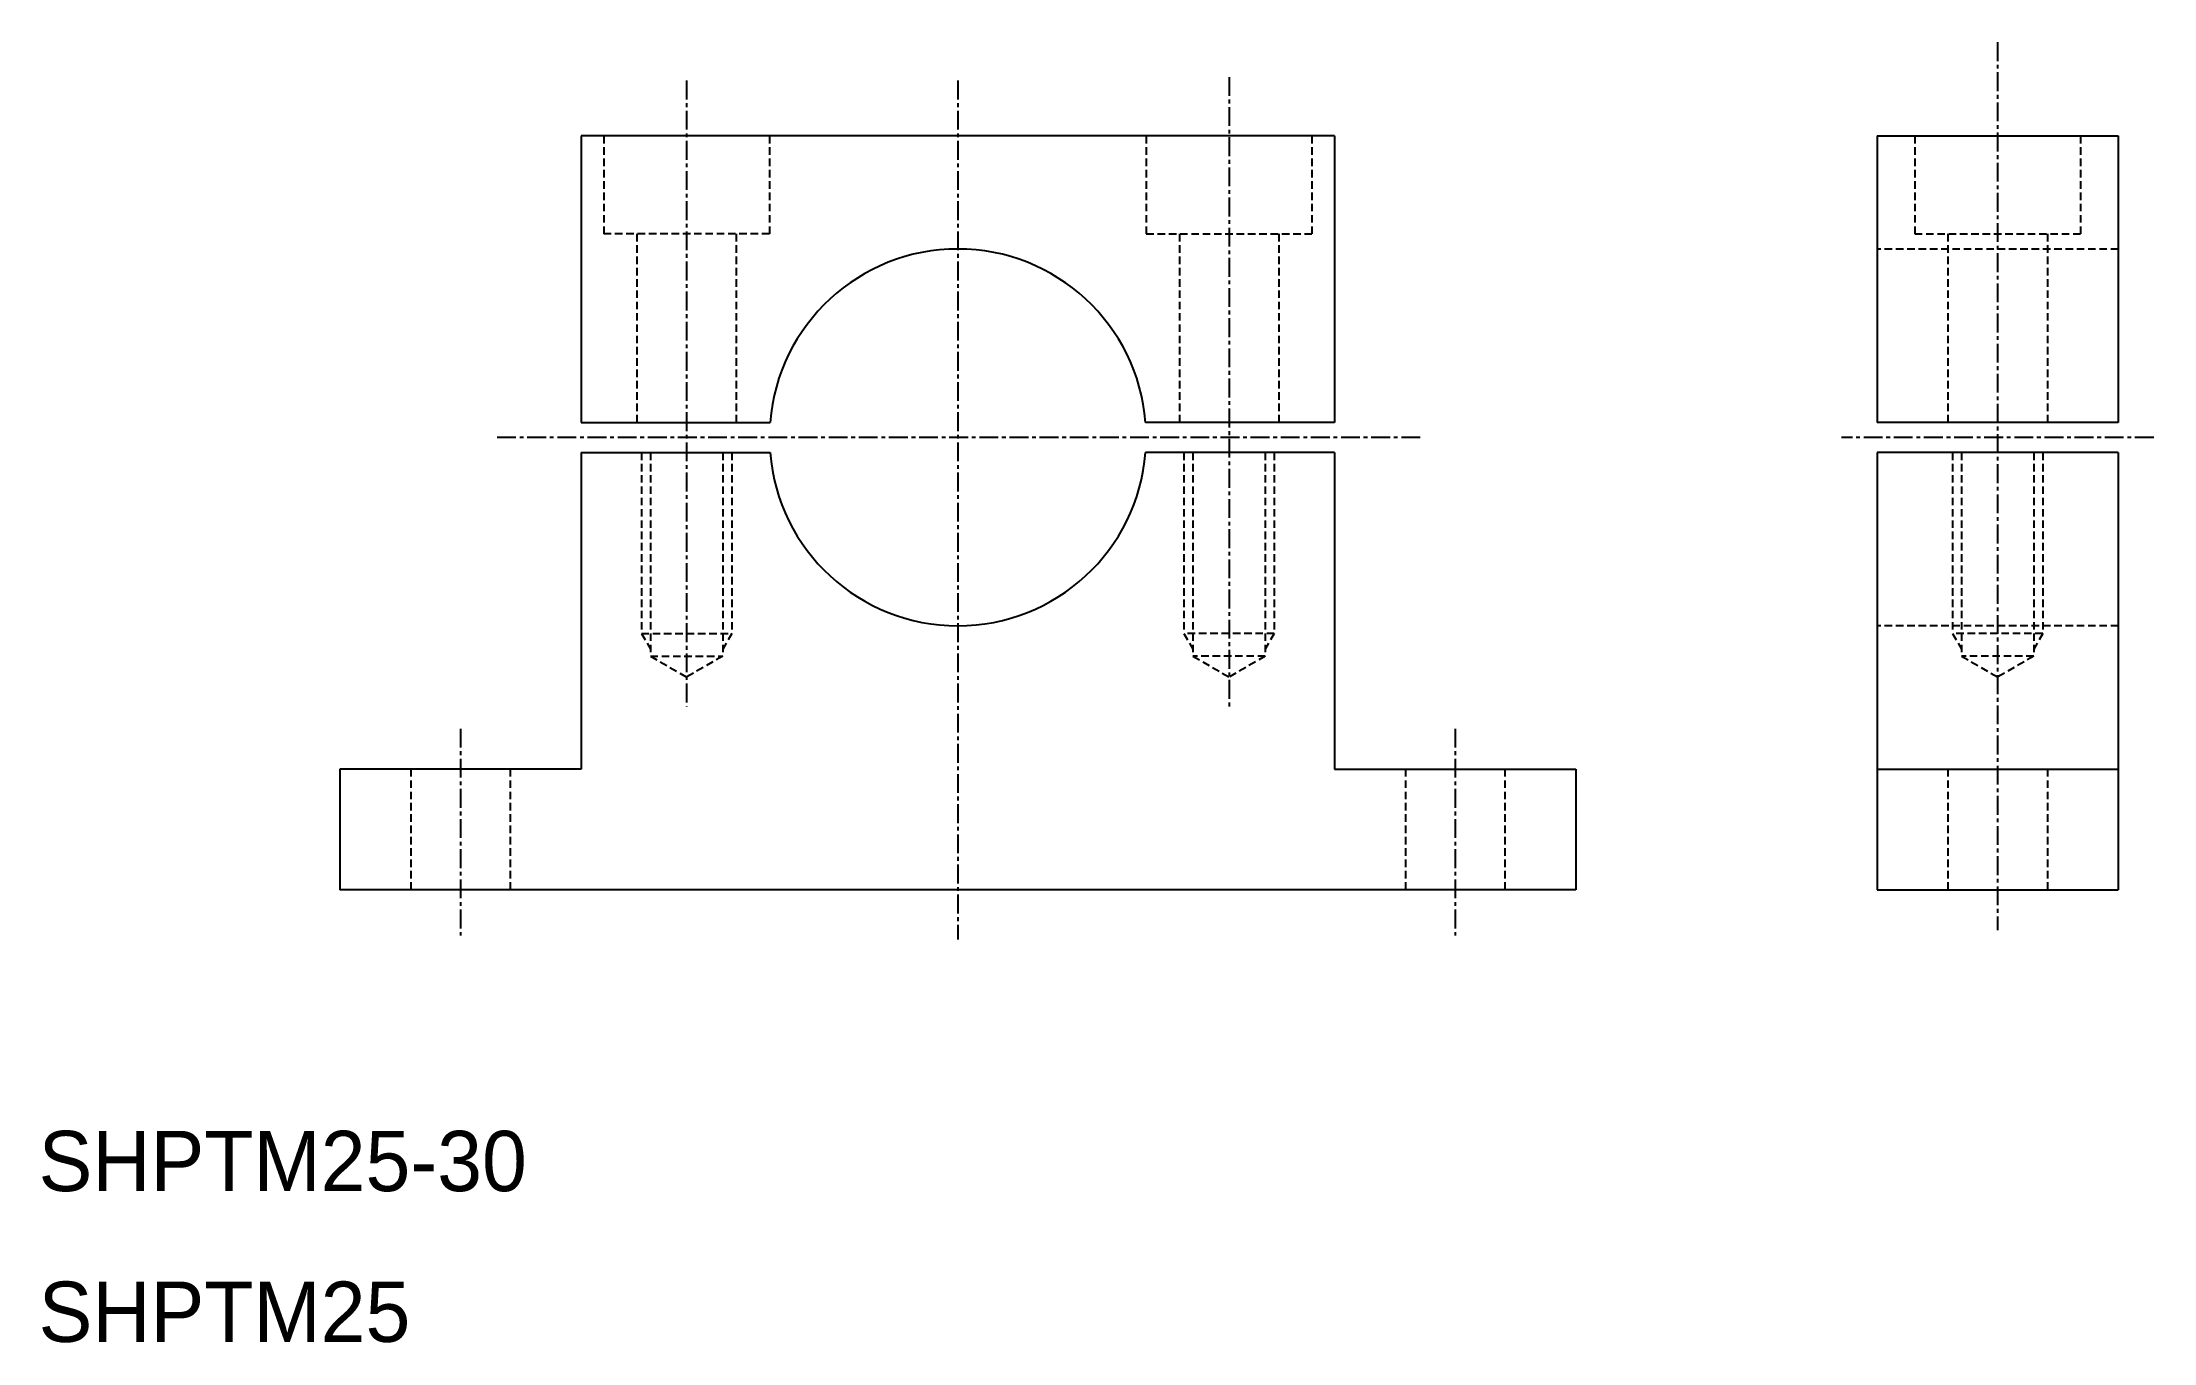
# Model space of a CAD drawing. Extents: x 10 to 150, y 10 to 96.
import ezdxf

# ---------------------------------------------------------------- set-up
doc = ezdxf.new("R2010")
doc.units = 0
doc.linetypes.add('CENTER', pattern=[2, 1.25, -0.25, 0.25, -0.25])
doc.linetypes.add('DASHED', pattern=[0.75, 0.5, -0.25])
doc.layers.get('0').update_dxf_attribs({"linetype": 'CONTINUOUS'})
doc.layers.add('CENTER', color=1, linetype='CENTER')

msp = doc.modelspace()

# ---------------------------------------------------------------- linework, layer by layer
at = {"color": 7, "linetype": 'CONTINUOUS'}
for p, q in [((46, 90), (46, 71)), ((96, 90), (46, 90)), ((96, 90), (96, 71)), ((132, 90), (132, 71)), ((132, 90), (148, 90)), ((148, 90), (148, 71)), ((46, 71), (58.54, 71)), ((96, 71), (83.46, 71)), ((148, 71), (132, 71)), ((46, 69), (46, 48)), ((46, 69), (58.54, 69)), ((96, 69), (83.46, 69)), ((96, 69), (96, 48)), ((148, 69), (132, 69)), ((132, 69), (132, 40)), ((148, 69), (148, 40)), ((46, 48), (30, 48)), ((30, 48), (30, 40)), ((96, 48), (112, 48)), ((112, 48), (112, 40)), ((132, 48), (148, 48)), ((30, 46), (30, 46)), ((30, 44), (30, 44)), ((112, 40), (30, 40)), ((132, 40), (148, 40))]:
    msp.add_line(p, q, dxfattribs=at)
at = {"color": 3, "linetype": 'DASHED'}
for p, q in [((47.5, 90), (47.5, 83.5)), ((58.5, 90), (58.5, 83.5)), ((83.5, 90), (83.5, 83.5)), ((94.5, 90), (94.5, 83.5)), ((134.5, 90), (134.5, 83.5)), ((145.5, 90), (145.5, 83.5)), ((58.5, 83.5), (47.5, 83.5)), ((49.7, 83.5), (49.7, 71)), ((56.3, 83.5), (56.3, 71)), ((83.5, 83.5), (94.5, 83.5)), ((85.7, 83.5), (85.7, 71)), ((92.3, 83.5), (92.3, 71)), ((134.5, 83.5), (145.5, 83.5)), ((136.7, 83.5), (136.7, 71)), ((143.3, 83.5), (143.3, 71)), ((148, 82.5), (132, 82.5)), ((50, 69), (50, 57)), ((50.6, 69), (50.6, 55.5)), ((55.4, 69), (55.4, 55.5)), ((56, 69), (56, 57)), ((86, 69), (86, 57)), ((86.6, 69), (86.6, 55.5)), ((91.4, 69), (91.4, 55.5)), ((92, 69), (92, 57)), ((137, 69), (137, 57)), ((137.6, 69), (137.6, 55.5)), ((142.4, 69), (142.4, 55.5)), ((143, 69), (143, 57)), ((148, 57.5), (132, 57.5)), ((50, 57), (56, 57)), ((50, 57), (50.6, 55.96)), ((56, 57), (55.4, 55.96)), ((92, 57), (86, 57)), ((86, 57), (86.6, 55.96)), ((92, 57), (91.4, 55.96)), ((143, 57), (137, 57)), ((137, 57), (137.6, 55.96)), ((143, 57), (142.4, 55.96)), ((50.6, 55.5), (53, 54.11)), ((50.6, 55.5), (55.4, 55.5)), ((55.4, 55.5), (53, 54.11)), ((91.4, 55.5), (86.6, 55.5)), ((86.6, 55.5), (89, 54.11)), ((91.4, 55.5), (89, 54.11)), ((137.6, 55.5), (140, 54.11)), ((142.4, 55.5), (137.6, 55.5)), ((142.4, 55.5), (140, 54.11)), ((34.7, 48), (34.7, 40)), ((41.3, 48), (41.3, 40)), ((100.7, 48), (100.7, 40)), ((107.3, 48), (107.3, 40)), ((136.7, 48), (136.7, 40)), ((143.3, 48), (143.3, 40))]:
    msp.add_line(p, q, dxfattribs=at)
at = {"color": 7, "linetype": 'CONTINUOUS'}
for start, end in [(4.5886, 175.4114), (184.5886, 355.4114)]:
    msp.add_arc((71, 70), 12.5, start, end, dxfattribs=at)
at = {"layer": 'CENTER', "color": 1, "linetype": 'CENTER'}
for p, q in [((140, 96.22), (140, 37.31)), ((89, 93.91), (89, 52.16)), ((53, 93.67), (53, 52.16)), ((101.68, 70), (40.32, 70)), ((150.36, 70), (129.64, 70)), ((38, 50.68), (38, 36.95)), ((104, 50.68), (104, 36.95))]:
    msp.add_line(p, q, dxfattribs=at)
at = {"layer": 'CENTER', "color": 1}
msp.add_line((71, 93.67), (71, 36.69), dxfattribs=at)

# ---------------------------------------------------------------- texts
at = {"color": 7, "linetype": 'CONTINUOUS'}
for s, p in [('SHPTM25-30', (10, 20)), ('SHPTM25', (10, 10))]:
    msp.add_text(s, height=4, dxfattribs=at).set_placement(p)

doc.saveas('drawing.dxf')
